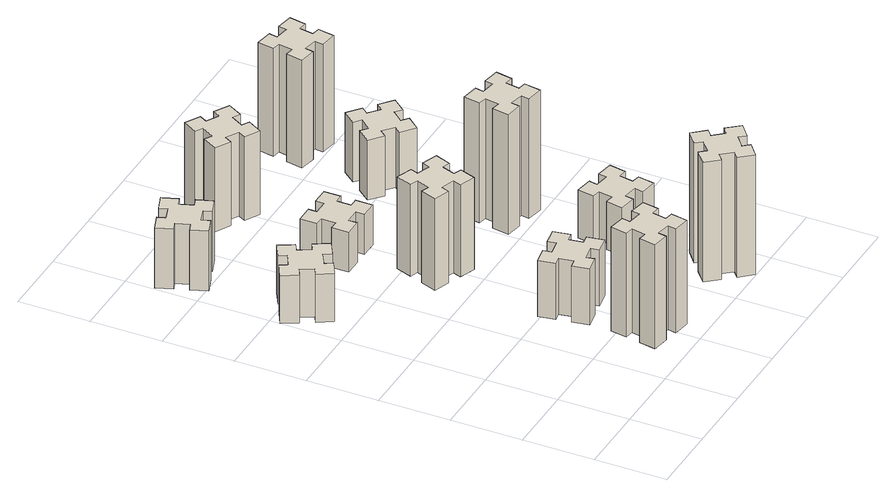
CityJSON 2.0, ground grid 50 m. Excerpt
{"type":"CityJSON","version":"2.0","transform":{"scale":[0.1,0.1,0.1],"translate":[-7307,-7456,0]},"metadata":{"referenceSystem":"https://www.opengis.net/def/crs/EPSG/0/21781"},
"CityObjects":{
"building1":{"type":"Building","attributes":{"class":"1000","function":"1000","usage":"1000","yearOfConstruction":2016,"roofType":"1000","measuredHeight":36,"storeysAboveGround":30,"storeysBelowGround":0},"geometry":[{"type":"Solid","lod":"1","boundaries":[[[[0,1,2,3,4,5,6,7,8,9,10,11,12,13,14,15,16,17,18,19]],[[17,16,20,21]],[[16,15,22,20]],[[15,14,23,22]],[[14,13,24,23]],[[13,12,25,24]],[[12,11,26,25]],[[11,10,27,26]],[[10,9,28,27]],[[9,8,29,28]],[[8,7,30,29]],[[7,6,31,30]],[[6,5,32,31]],[[5,4,33,32]],[[4,3,34,33]],[[3,2,35,34]],[[2,1,36,35]],[[1,0,37,36]],[[0,19,38,37]],[[19,18,39,38]],[[18,17,21,39]],[[24,25,26,27,28,29,30,31,32,33,34,35,36,37,38,39,21,20,22,23]]]]}]},
"building2":{"type":"Building","attributes":{"class":"1000","function":"1000","usage":"1000","yearOfConstruction":2016,"roofType":"1000","measuredHeight":78,"storeysAboveGround":30,"storeysBelowGround":0},"geometry":[{"type":"Solid","lod":"1","boundaries":[[[[40,41,42,43,44,45,46,47,48,49,50,51,52,53,54,55,56,57,58,59]],[[57,56,60,61]],[[56,55,62,60]],[[55,54,63,62]],[[54,53,64,63]],[[53,52,65,64]],[[52,51,66,65]],[[51,50,67,66]],[[50,49,68,67]],[[49,48,69,68]],[[48,47,70,69]],[[47,46,71,70]],[[46,45,72,71]],[[45,44,73,72]],[[44,43,74,73]],[[43,42,75,74]],[[42,41,76,75]],[[41,40,77,76]],[[40,59,78,77]],[[59,58,79,78]],[[58,57,61,79]],[[64,65,66,67,68,69,70,71,72,73,74,75,76,77,78,79,61,60,62,63]]]]}]},
"building3":{"type":"Building","attributes":{"class":"1000","function":"1000","usage":"1000","yearOfConstruction":2016,"roofType":"1000","measuredHeight":45,"storeysAboveGround":30,"storeysBelowGround":0},"geometry":[{"type":"Solid","lod":"1","boundaries":[[[[80,81,82,83,84,85,86,87,88,89,90,91,92,93,94,95,96,97,98,99]],[[97,96,100,101]],[[96,95,102,100]],[[95,94,103,102]],[[94,93,104,103]],[[93,92,105,104]],[[92,91,106,105]],[[91,90,107,106]],[[90,89,108,107]],[[89,88,109,108]],[[88,87,110,109]],[[87,86,111,110]],[[86,85,112,111]],[[85,84,113,112]],[[84,83,114,113]],[[83,82,115,114]],[[82,81,116,115]],[[81,80,117,116]],[[80,99,118,117]],[[99,98,119,118]],[[98,97,101,119]],[[104,105,106,107,108,109,110,111,112,113,114,115,116,117,118,119,101,100,102,103]]]]}]},
"building4":{"type":"Building","attributes":{"class":"1000","function":"1000","usage":"1000","yearOfConstruction":2016,"roofType":"1000","measuredHeight":42,"storeysAboveGround":30,"storeysBelowGround":0},"geometry":[{"type":"Solid","lod":"1","boundaries":[[[[120,121,122,123,124,125,126,127,128,129,130,131,132,133,134,135,136,137,138,139]],[[137,136,140,141]],[[136,135,142,140]],[[135,134,143,142]],[[134,133,144,143]],[[133,132,145,144]],[[132,131,146,145]],[[131,130,147,146]],[[130,129,148,147]],[[129,128,149,148]],[[128,127,150,149]],[[127,126,151,150]],[[126,125,152,151]],[[125,124,153,152]],[[124,123,154,153]],[[123,122,155,154]],[[122,121,156,155]],[[121,120,157,156]],[[120,139,158,157]],[[139,138,159,158]],[[138,137,141,159]],[[144,145,146,147,148,149,150,151,152,153,154,155,156,157,158,159,141,140,142,143]]]]}]},
"building5":{"type":"Building","attributes":{"class":"1000","function":"1000","usage":"1000","yearOfConstruction":2016,"roofType":"1000","measuredHeight":69,"storeysAboveGround":30,"storeysBelowGround":0},"geometry":[{"type":"Solid","lod":"1","boundaries":[[[[160,161,162,163,164,165,166,167,168,169,170,171,172,173,174,175,176,177,178,179]],[[177,176,180,181]],[[176,175,182,180]],[[175,174,183,182]],[[174,173,184,183]],[[173,172,185,184]],[[172,171,186,185]],[[171,170,187,186]],[[170,169,188,187]],[[169,168,189,188]],[[168,167,190,189]],[[167,166,191,190]],[[166,165,192,191]],[[165,164,193,192]],[[164,163,194,193]],[[163,162,195,194]],[[162,161,196,195]],[[161,160,197,196]],[[160,179,198,197]],[[179,178,199,198]],[[178,177,181,199]],[[184,185,186,187,188,189,190,191,192,193,194,195,196,197,198,199,181,180,182,183]]]]}]},
"building6":{"type":"Building","attributes":{"class":"1000","function":"1000","usage":"1000","yearOfConstruction":2016,"roofType":"1000","measuredHeight":30,"storeysAboveGround":30,"storeysBelowGround":0},"geometry":[{"type":"Solid","lod":"1","boundaries":[[[[200,201,202,203,204,205,206,207,208,209,210,211,212,213,214,215,216,217,218,219]],[[217,216,220,221]],[[216,215,222,220]],[[215,214,223,222]],[[214,213,224,223]],[[213,212,225,224]],[[212,211,226,225]],[[211,210,227,226]],[[210,209,228,227]],[[209,208,229,228]],[[208,207,230,229]],[[207,206,231,230]],[[206,205,232,231]],[[205,204,233,232]],[[204,203,234,233]],[[203,202,235,234]],[[202,201,236,235]],[[201,200,237,236]],[[200,219,238,237]],[[219,218,239,238]],[[218,217,221,239]],[[224,225,226,227,228,229,230,231,232,233,234,235,236,237,238,239,221,220,222,223]]]]}]},
"building7":{"type":"Building","attributes":{"class":"1000","function":"1000","usage":"1000","yearOfConstruction":2016,"roofType":"1000","measuredHeight":90,"storeysAboveGround":30,"storeysBelowGround":0},"geometry":[{"type":"Solid","lod":"1","boundaries":[[[[240,241,242,243,244,245,246,247,248,249,250,251,252,253,254,255,256,257,258,259]],[[257,256,260,261]],[[256,255,262,260]],[[255,254,263,262]],[[254,253,264,263]],[[253,252,265,264]],[[252,251,266,265]],[[251,250,267,266]],[[250,249,268,267]],[[249,248,269,268]],[[248,247,270,269]],[[247,246,271,270]],[[246,245,272,271]],[[245,244,273,272]],[[244,243,274,273]],[[243,242,275,274]],[[242,241,276,275]],[[241,240,277,276]],[[240,259,278,277]],[[259,258,279,278]],[[258,257,261,279]],[[264,265,266,267,268,269,270,271,272,273,274,275,276,277,278,279,261,260,262,263]]]]}]},
"building8":{"type":"Building","attributes":{"class":"1000","function":"1000","usage":"1000","yearOfConstruction":2016,"roofType":"1000","measuredHeight":63,"storeysAboveGround":30,"storeysBelowGround":0},"geometry":[{"type":"Solid","lod":"1","boundaries":[[[[280,281,282,283,284,285,286,287,288,289,290,291,292,293,294,295,296,297,298,299]],[[297,296,300,301]],[[296,295,302,300]],[[295,294,303,302]],[[294,293,304,303]],[[293,292,305,304]],[[292,291,306,305]],[[291,290,307,306]],[[290,289,308,307]],[[289,288,309,308]],[[288,287,310,309]],[[287,286,311,310]],[[286,285,312,311]],[[285,284,313,312]],[[284,283,314,313]],[[283,282,315,314]],[[282,281,316,315]],[[281,280,317,316]],[[280,299,318,317]],[[299,298,319,318]],[[298,297,301,319]],[[304,305,306,307,308,309,310,311,312,313,314,315,316,317,318,319,301,300,302,303]]]]}]},
"building9":{"type":"Building","attributes":{"class":"1000","function":"1000","usage":"1000","yearOfConstruction":2016,"roofType":"1000","measuredHeight":36,"storeysAboveGround":30,"storeysBelowGround":0},"geometry":[{"type":"Solid","lod":"1","boundaries":[[[[320,321,322,323,324,325,326,327,328,329,330,331,332,333,334,335,336,337,338,339]],[[337,336,340,341]],[[336,335,342,340]],[[335,334,343,342]],[[334,333,344,343]],[[333,332,345,344]],[[332,331,346,345]],[[331,330,347,346]],[[330,329,348,347]],[[329,328,349,348]],[[328,327,350,349]],[[327,326,351,350]],[[326,325,352,351]],[[325,324,353,352]],[[324,323,354,353]],[[323,322,355,354]],[[322,321,356,355]],[[321,320,357,356]],[[320,339,358,357]],[[339,338,359,358]],[[338,337,341,359]],[[344,345,346,347,348,349,350,351,352,353,354,355,356,357,358,359,341,340,342,343]]]]}]},
"building10":{"type":"Building","attributes":{"class":"1000","function":"1000","usage":"1000","yearOfConstruction":2016,"roofType":"1000","measuredHeight":90,"storeysAboveGround":30,"storeysBelowGround":0},"geometry":[{"type":"Solid","lod":"1","boundaries":[[[[360,361,362,363,364,365,366,367,368,369,370,371,372,373,374,375,376,377,378,379]],[[377,376,380,381]],[[376,375,382,380]],[[375,374,383,382]],[[374,373,384,383]],[[373,372,385,384]],[[372,371,386,385]],[[371,370,387,386]],[[370,369,388,387]],[[369,368,389,388]],[[368,367,390,389]],[[367,366,391,390]],[[366,365,392,391]],[[365,364,393,392]],[[364,363,394,393]],[[363,362,395,394]],[[362,361,396,395]],[[361,360,397,396]],[[360,379,398,397]],[[379,378,399,398]],[[378,377,381,399]],[[384,385,386,387,388,389,390,391,392,393,394,395,396,397,398,399,381,380,382,383]]]]}]},
"building11":{"type":"Building","attributes":{"class":"1000","function":"1000","usage":"1000","yearOfConstruction":2016,"roofType":"1000","measuredHeight":45,"storeysAboveGround":30,"storeysBelowGround":0},"geometry":[{"type":"Solid","lod":"1","boundaries":[[[[400,401,402,403,404,405,406,407,408,409,410,411,412,413,414,415,416,417,418,419]],[[417,416,420,421]],[[416,415,422,420]],[[415,414,423,422]],[[414,413,424,423]],[[413,412,425,424]],[[412,411,426,425]],[[411,410,427,426]],[[410,409,428,427]],[[409,408,429,428]],[[408,407,430,429]],[[407,406,431,430]],[[406,405,432,431]],[[405,404,433,432]],[[404,403,434,433]],[[403,402,435,434]],[[402,401,436,435]],[[401,400,437,436]],[[400,419,438,437]],[[419,418,439,438]],[[418,417,421,439]],[[424,425,426,427,428,429,430,431,432,433,434,435,436,437,438,439,421,420,422,423]]]]}]},
"building12":{"type":"Building","attributes":{"class":"1000","function":"1000","usage":"1000","yearOfConstruction":2016,"roofType":"1000","measuredHeight":81,"storeysAboveGround":30,"storeysBelowGround":0},"geometry":[{"type":"Solid","lod":"1","boundaries":[[[[440,441,442,443,444,445,446,447,448,449,450,451,452,453,454,455,456,457,458,459]],[[457,456,460,461]],[[456,455,462,460]],[[455,454,463,462]],[[454,453,464,463]],[[453,452,465,464]],[[452,451,466,465]],[[451,450,467,466]],[[450,449,468,467]],[[449,448,469,468]],[[448,447,470,469]],[[447,446,471,470]],[[446,445,472,471]],[[445,444,473,472]],[[444,443,474,473]],[[443,442,475,474]],[[442,441,476,475]],[[441,440,477,476]],[[440,459,478,477]],[[459,458,479,478]],[[458,457,461,479]],[[464,465,466,467,468,469,470,471,472,473,474,475,476,477,478,479,461,460,462,463]]]]}]}
},
"vertices":[
[356,2377,0],[306,2464,0],[358,2494,0],[298,2598,0],[194,2538,0],[224,2486,0],[137,2436,0],[107,2488,0],[3,2428,0],[63,2324,0],[115,2354,0],[165,2267,0],[113,2237,0],[173,2133,0],[277,2193,0],[247,2245,0],[334,2295,0],[364,2243,0],[468,2303,0],[408,2407,0],[334,2295,360],[364,2243,360],[247,2245,360],[277,2193,360],[173,2133,360],[113,2237,360],[165,2267,360],[115,2354,360],[63,2324,360],[3,2428,360],[107,2488,360],[137,2436,360],[224,2486,360],[194,2538,360],[298,2598,360],[358,2494,360],[306,2464,360],[356,2377,360],[408,2407,360],[468,2303,360],
[876,414,0],[858,315,0],[799,326,0],[778,207,0],[897,187,0],[907,246,0],[1005,228,0],[995,169,0],[1113,148,0],[1134,267,0],[1075,277,0],[1092,375,0],[1151,365,0],[1172,483,0],[1054,504,0],[1044,445,0],[945,462,0],[956,521,0],[837,542,0],[817,424,0],[945,462,780],[956,521,780],[1044,445,780],[1054,504,780],[1172,483,780],[1151,365,780],[1092,375,780],[1075,277,780],[1134,267,780],[1113,148,780],[995,169,780],[1005,228,780],[907,246,780],[897,187,780],[778,207,780],[799,326,780],[858,315,780],[876,414,780],[817,424,780],[837,542,780],
[226,3085,0],[320,3119,0],[340,3063,0],[453,3104,0],[412,3217,0],[356,3196,0],[322,3290,0],[378,3310,0],[337,3423,0],[224,3382,0],[245,3326,0],[151,3292,0],[130,3348,0],[17,3307,0],[59,3194,0],[115,3215,0],[149,3121,0],[93,3100,0],[134,2987,0],[247,3029,0],[149,3121,450],[93,3100,450],[115,3215,450],[59,3194,450],[17,3307,450],[130,3348,450],[151,3292,450],[245,3326,450],[224,3382,450],[337,3423,450],[378,3310,450],[322,3290,450],[356,3196,450],[412,3217,450],[453,3104,450],[340,3063,450],[320,3119,450],[226,3085,450],[247,3029,450],[134,2987,450],
[1005,1002,0],[907,985,0],[897,1044,0],[778,1023,0],[799,905,0],[858,915,0],[876,817,0],[817,807,0],[837,688,0],[956,709,0],[945,768,0],[1044,786,0],[1054,727,0],[1172,747,0],[1151,866,0],[1092,855,0],[1075,954,0],[1134,964,0],[1113,1082,0],[995,1061,0],[1075,954,420],[1134,964,420],[1092,855,420],[1151,866,420],[1172,747,420],[1054,727,420],[1044,786,420],[945,768,420],[956,709,420],[837,688,420],[817,807,420],[876,817,420],[858,915,420],[799,905,420],[778,1023,420],[897,1044,420],[907,985,420],[1005,1002,420],[995,1061,420],[1113,1082,420],
[1062,1741,0],[1096,1835,0],[1152,1814,0],[1193,1927,0],[1080,1968,0],[1060,1912,0],[966,1946,0],[987,2002,0],[874,2043,0],[833,1930,0],[889,1910,0],[855,1816,0],[799,1837,0],[757,1724,0],[870,1683,0],[891,1739,0],[985,1705,0],[964,1649,0],[1077,1607,0],[1118,1720,0],[985,1705,690],[964,1649,690],[891,1739,690],[870,1683,690],[757,1724,690],[799,1837,690],[855,1816,690],[889,1910,690],[833,1930,690],[874,2043,690],[987,2002,690],[966,1946,690],[1060,1912,690],[1080,1968,690],[1193,1927,690],[1152,1814,690],[1096,1835,690],[1062,1741,690],[1118,1720,690],[1077,1607,690],
[985,2415,0],[985,2515,0],[1045,2515,0],[1045,2635,0],[925,2635,0],[925,2575,0],[825,2575,0],[825,2635,0],[705,2635,0],[705,2515,0],[765,2515,0],[765,2415,0],[705,2415,0],[705,2295,0],[825,2295,0],[825,2355,0],[925,2355,0],[925,2295,0],[1045,2295,0],[1045,2415,0],[925,2355,300],[925,2295,300],[825,2355,300],[825,2295,300],[705,2295,300],[705,2415,300],[765,2415,300],[765,2515,300],[705,2515,300],[705,2635,300],[825,2635,300],[825,2575,300],[925,2575,300],[925,2635,300],[1045,2635,300],[1045,2515,300],[985,2515,300],[985,2415,300],[1045,2415,300],[1045,2295,300],
[1848,129,0],[1924,193,0],[1963,147,0],[2055,224,0],[1978,316,0],[1932,278,0],[1867,354,0],[1913,393,0],[1836,485,0],[1744,408,0],[1783,362,0],[1706,297,0],[1668,343,0],[1576,266,0],[1653,174,0],[1699,213,0],[1763,136,0],[1717,98,0],[1794,6,0],[1886,83,0],[1763,136,900],[1717,98,900],[1699,213,900],[1653,174,900],[1576,266,900],[1668,343,900],[1706,297,900],[1783,362,900],[1744,408,900],[1836,485,900],[1913,393,900],[1867,354,900],[1932,278,900],[1978,316,900],[2055,224,900],[1963,147,900],[1924,193,900],[1848,129,900],[1886,83,900],[1794,6,900],
[1074,3376,0],[987,3426,0],[1017,3478,0],[913,3538,0],[853,3434,0],[905,3404,0],[855,3317,0],[803,3347,0],[743,3243,0],[847,3183,0],[877,3235,0],[964,3185,0],[934,3133,0],[1038,3073,0],[1098,3177,0],[1046,3207,0],[1096,3294,0],[1148,3264,0],[1208,3368,0],[1104,3428,0],[1096,3294,630],[1148,3264,630],[1046,3207,630],[1098,3177,630],[1038,3073,630],[934,3133,630],[964,3185,630],[877,3235,630],[847,3183,630],[743,3243,630],[803,3347,630],[855,3317,630],[905,3404,630],[853,3434,630],[913,3538,630],[1017,3478,630],[987,3426,630],[1074,3376,630],[1104,3428,630],[1208,3368,630],
[1747,886,0],[1845,868,0],[1835,809,0],[1953,788,0],[1974,907,0],[1915,917,0],[1932,1015,0],[1991,1005,0],[2012,1123,0],[1894,1144,0],[1884,1085,0],[1785,1102,0],[1796,1161,0],[1677,1182,0],[1657,1064,0],[1716,1054,0],[1698,955,0],[1639,966,0],[1618,847,0],[1737,827,0],[1698,955,360],[1639,966,360],[1716,1054,360],[1657,1064,360],[1677,1182,360],[1796,1161,360],[1785,1102,360],[1884,1085,360],[1894,1144,360],[2012,1123,360],[1991,1005,360],[1932,1015,360],[1915,917,360],[1974,907,360],[1953,788,360],[1835,809,360],[1845,868,360],[1747,886,360],[1737,827,360],[1618,847,360],
[1815,1657,0],[1832,1755,0],[1891,1745,0],[1912,1863,0],[1794,1884,0],[1784,1825,0],[1685,1842,0],[1696,1901,0],[1577,1922,0],[1557,1804,0],[1616,1794,0],[1598,1695,0],[1539,1706,0],[1518,1587,0],[1637,1567,0],[1647,1626,0],[1745,1608,0],[1735,1549,0],[1853,1528,0],[1874,1647,0],[1745,1608,900],[1735,1549,900],[1647,1626,900],[1637,1567,900],[1518,1587,900],[1539,1706,900],[1598,1695,900],[1616,1794,900],[1557,1804,900],[1577,1922,900],[1696,1901,900],[1685,1842,900],[1784,1825,900],[1794,1884,900],[1912,1863,900],[1891,1745,900],[1832,1755,900],[1815,1657,900],[1874,1647,900],[1853,1528,900],
[1824,2617,0],[1748,2682,0],[1786,2728,0],[1694,2805,0],[1617,2713,0],[1663,2674,0],[1599,2598,0],[1553,2636,0],[1476,2544,0],[1568,2467,0],[1606,2513,0],[1683,2449,0],[1644,2403,0],[1736,2326,0],[1813,2418,0],[1767,2456,0],[1832,2533,0],[1878,2494,0],[1955,2586,0],[1863,2663,0],[1832,2533,450],[1878,2494,450],[1767,2456,450],[1813,2418,450],[1736,2326,450],[1644,2403,450],[1683,2449,450],[1606,2513,450],[1568,2467,450],[1476,2544,450],[1553,2636,450],[1599,2598,450],[1663,2674,450],[1617,2713,450],[1694,2805,450],[1786,2728,450],[1748,2682,450],[1824,2617,450],[1863,2663,450],[1955,2586,450],
[1915,3137,0],[1932,3235,0],[1991,3225,0],[2012,3343,0],[1894,3364,0],[1884,3305,0],[1785,3322,0],[1796,3381,0],[1677,3402,0],[1657,3284,0],[1716,3274,0],[1698,3175,0],[1639,3186,0],[1618,3067,0],[1737,3047,0],[1747,3106,0],[1845,3088,0],[1835,3029,0],[1953,3008,0],[1974,3127,0],[1845,3088,810],[1835,3029,810],[1747,3106,810],[1737,3047,810],[1618,3067,810],[1639,3186,810],[1698,3175,810],[1716,3274,810],[1657,3284,810],[1677,3402,810],[1796,3381,810],[1785,3322,810],[1884,3305,810],[1894,3364,810],[2012,3343,810],[1991,3225,810],[1932,3235,810],[1915,3137,810],[1974,3127,810],[1953,3008,810]
]}
